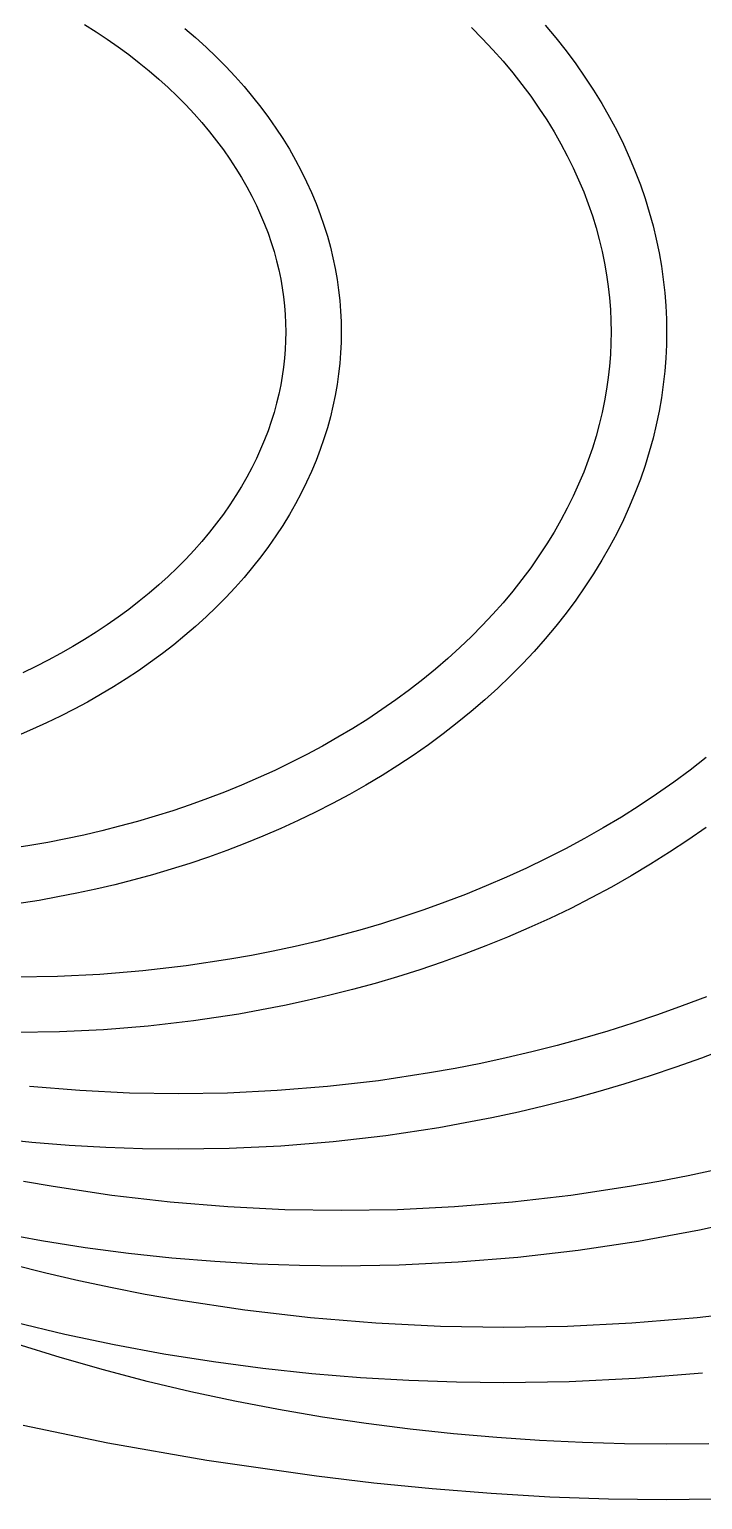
# Model space of a CAD drawing. Extents: x -1 to 583, y 83 to 489.
# Drawn here: x 271 to 363.7, y 83.1 to 285.5 of the extents above; entities that cross this region are included whole.
import ezdxf

# ---------------------------------------------------------------- set-up
doc = ezdxf.new("R2010")
doc.units = 0

msp = doc.modelspace()

# ---------------------------------------------------------------- linework, layer by layer
at = {"layer": 'Default'}
for p, q in [((278.620967, 286.210873), (280.217077, 285.204923)), ((292.451263, 285.663744), (293.933323, 284.387704)), ((331.890423, 285.790823), (333.401133, 284.264593)), ((342.052453, 286.106506), (343.522633, 284.349166)), ((280.217077, 285.204923), (281.758967, 284.181303)), ((281.758967, 284.181303), (283.275737, 283.120823)), ((293.933323, 284.387704), (295.367093, 283.086404)), ((333.401123, 284.264593), (334.869413, 282.697503)), ((343.522633, 284.349166), (344.925363, 282.571426)), ((283.275727, 283.120823), (284.734057, 282.046943)), ((284.734057, 282.046933), (286.165177, 280.937013)), ((295.367093, 283.086404), (296.751333, 281.761204)), ((296.751343, 281.761204), (298.084923, 280.413594)), ((334.869413, 282.697493), (336.254503, 281.134043)), ((344.925363, 282.571426), (346.259963, 280.775196)), ((286.165177, 280.937013), (287.534687, 279.818253)), ((287.534687, 279.818253), (288.874907, 278.664613)), ((298.084923, 280.413594), (299.366893, 279.045044)), ((336.254503, 281.134033), (337.594913, 279.532143)), ((337.594923, 279.532143), (338.852303, 277.938973)), ((346.259953, 280.775196), (347.525893, 278.962456)), ((288.874907, 278.664613), (290.150917, 277.506653)), ((290.150917, 277.506653), (291.395657, 276.315173)), ((299.366893, 279.045044), (300.596333, 277.657044)), ((300.596343, 277.657044), (301.772473, 276.251184)), ((338.852303, 277.938973), (340.062953, 276.310043)), ((347.525883, 278.962456), (348.722763, 277.135186)), ((291.395657, 276.315163), (292.574777, 275.123963)), ((301.772473, 276.251184), (302.894673, 274.828954)), ((340.062953, 276.310043), (341.191363, 274.694573)), ((348.722763, 277.135176), (349.850323, 275.295346)), ((349.850323, 275.295346), (350.908433, 273.444846)), ((292.574787, 275.123963), (293.720747, 273.900893)), ((293.720747, 273.900903), (294.800247, 272.682433)), ((302.894673, 274.828954), (303.962343, 273.391994)), ((303.962353, 273.391994), (304.975103, 271.941794)), ((341.191363, 274.694573), (342.271253, 273.046313)), ((350.908435, 273.444846), (351.897143, 271.585676)), ((294.800247, 272.682443), (295.844887, 271.434003)), ((295.844893, 271.434013), (296.823357, 270.194293)), ((304.975108, 271.941804), (305.932603, 270.479974)), ((342.271256, 273.046313), (343.270943, 271.415573)), ((343.270939, 271.415573), (344.220616, 269.755293)), ((351.897142, 271.585686), (352.816565, 269.719746)), ((296.823358, 270.194293), (297.765443, 268.926723)), ((305.9326, 270.479974), (306.834638, 269.008104)), ((344.220614, 269.755283), (345.092539, 268.116113)), ((352.816562, 269.719746), (353.666982, 267.848866)), ((297.765445, 268.926723), (298.642168, 267.671593)), ((298.642167, 267.671593), (299.481185, 266.390983)), ((306.834633, 269.008104), (307.68113, 267.527734)), ((307.681128, 267.527734), (308.472083, 266.040394)), ((345.09254, 268.116113), (345.913354, 266.450773)), ((353.666982, 267.848866), (354.448822, 265.974966)), ((299.481189, 266.390983), (300.256707, 265.125983)), ((308.472081, 266.040404), (309.207608, 264.547614)), ((345.913357, 266.450773), (346.65975, 264.809343)), ((354.448824, 265.974966), (355.162592, 264.099796)), ((300.256707, 265.125983), (300.993419, 263.838033)), ((300.99342, 263.838033), (301.668777, 262.568433)), ((309.207608, 264.547624), (309.887961, 263.050944)), ((346.659747, 264.809343), (347.354267, 263.145333)), ((347.354263, 263.145343), (347.977917, 261.507463)), ((355.162589, 264.099796), (355.808934, 262.225136)), ((301.668779, 262.568433), (302.30454, 261.278563)), ((302.304544, 261.278563), (302.881829, 260.009043)), ((309.887959, 263.050954), (310.513448, 261.551814)), ((310.513447, 261.551814), (311.084439, 260.051694)), ((347.977918, 261.507463), (348.549333, 259.850653)), ((355.808931, 262.225136), (356.388559, 260.352736)), ((302.881831, 260.009043), (303.418984, 258.722083)), ((311.08444, 260.051694), (311.601527, 258.551964)), ((348.549333, 259.850653), (349.053918, 258.221413)), ((356.388556, 260.352736), (356.902341, 258.484256)), ((303.418984, 258.722083), (303.900681, 257.457023)), ((303.900681, 257.457023), (304.342076, 256.177343)), ((311.601527, 258.551964), (312.065218, 257.054044)), ((349.053918, 258.221413), (349.50632, 256.576903)), ((356.902341, 258.484256), (357.351215, 256.621306)), ((304.342076, 256.177343), (304.731317, 254.920443)), ((312.065218, 257.054044), (312.476246, 255.559254)), ((312.476246, 255.559254), (312.835345, 254.068894)), ((349.50632, 256.576913), (349.895843, 254.960963)), ((357.351215, 256.621306), (357.736222, 254.765416)), ((304.731317, 254.920433), (305.080341, 253.651793)), ((305.080341, 253.651793), (305.380569, 252.406373)), ((312.835345, 254.068904), (313.143334, 252.584214)), ((349.895842, 254.960973), (350.233634, 253.333423)), ((350.233633, 253.333423), (350.512666, 251.734753)), ((357.736222, 254.765406), (358.058435, 252.918126)), ((305.380569, 252.406383), (305.640919, 251.152043)), ((305.640918, 251.152053), (305.855774, 249.920883)), ((313.143333, 252.584224), (313.401115, 251.106394)), ((313.401114, 251.106394), (313.609648, 249.636584)), ((350.512666, 251.734753), (350.740786, 250.128003)), ((358.058435, 252.918126), (358.319095, 251.080886)), ((358.319096, 251.080886), (358.519445, 249.255026)), ((305.855774, 249.920893), (306.031457, 248.683543)), ((313.609648, 249.636584), (313.769922, 248.175914)), ((350.740786, 250.128003), (350.914042, 248.550213)), ((358.519445, 249.255026), (358.660782, 247.441916)), ((306.031457, 248.683543), (306.164835, 247.469113)), ((306.164834, 247.469113), (306.259887, 246.251073)), ((313.769922, 248.175914), (313.883008, 246.725404)), ((350.914042, 248.550213), (351.037542, 246.967733)), ((351.037542, 246.967743), (351.110017, 245.413913)), ((358.660781, 247.441916), (358.744545, 245.642726)), ((306.259886, 246.251073), (306.315653, 245.055383)), ((306.315653, 245.055383), (306.33428, 243.858533)), ((313.883008, 246.725404), (313.950008, 245.286074)), ((313.950008, 245.286064), (313.972021, 243.858844)), ((351.110017, 245.413913), (351.134288, 243.858563)), ((358.744544, 245.642726), (358.772202, 243.858716)), ((306.334252, 243.858543), (306.315625, 242.661663)), ((313.972078, 243.858834), (313.950064, 242.431614)), ((351.134175, 243.858553), (351.109904, 242.303203)), ((358.772146, 243.858716), (358.744488, 242.074676)), ((306.259886, 241.465973), (306.164805, 240.247963)), ((306.315653, 242.661663), (306.259886, 241.465973)), ((313.883008, 240.992274), (313.769922, 239.541764)), ((313.950008, 242.431604), (313.883008, 240.992274)), ((351.110017, 242.303203), (351.037542, 240.749343)), ((358.744544, 242.074686), (358.660781, 240.275516)), ((306.031456, 239.033513), (305.855773, 237.796163)), ((306.164806, 240.247963), (306.031456, 239.033503)), ((313.769922, 239.541774), (313.609648, 238.081074)), ((350.914042, 239.166903), (350.740786, 237.589083)), ((351.037542, 240.749353), (350.914042, 239.166903)), ((358.660781, 240.275526), (358.519444, 238.462386)), ((305.855773, 237.796173), (305.640917, 236.565003)), ((313.609648, 238.081074), (313.401114, 236.611294)), ((350.740786, 237.589083), (350.512666, 235.982363)), ((358.519444, 238.462386), (358.319095, 236.636526)), ((305.380568, 235.310683), (305.08034, 234.065293)), ((305.640918, 236.565013), (305.380568, 235.310673)), ((313.143334, 235.133464), (312.835345, 233.648754)), ((313.401115, 236.611294), (313.143333, 235.133464)), ((350.512666, 235.982363), (350.233633, 234.383663)), ((358.319094, 236.636526), (358.058434, 234.799286)), ((304.731316, 232.796613), (304.342075, 231.539713)), ((305.08034, 234.065293), (304.731316, 232.796623)), ((312.835345, 233.648754), (312.476246, 232.158394)), ((350.233634, 234.383663), (349.895842, 232.756113)), ((357.736221, 232.951996), (357.351214, 231.096136)), ((358.058434, 234.799286), (357.736221, 232.952006)), ((304.342075, 231.539713), (303.90068, 230.260033)), ((312.476246, 232.158394), (312.065218, 230.663604)), ((349.50632, 231.140173), (349.053918, 229.495693)), ((349.895843, 232.756123), (349.50632, 231.140173)), ((357.351214, 231.096136), (356.90234, 229.233156)), ((303.418983, 228.995003), (302.88183, 227.708013)), ((303.90068, 230.260033), (303.418983, 228.995003)), ((311.601527, 229.165684), (311.08444, 227.665954)), ((312.065218, 230.663604), (311.601527, 229.165684)), ((349.053918, 229.495693), (348.549333, 227.866423)), ((356.90234, 229.233166), (356.388555, 227.364686)), ((302.881828, 227.708013), (302.304543, 226.438493)), ((311.084439, 227.665954), (310.513447, 226.165834)), ((348.549333, 227.866423), (347.977918, 226.209613)), ((356.388558, 227.364686), (355.80893, 225.492286)), ((301.668776, 225.148633), (300.993419, 223.879053)), ((302.304539, 226.438493), (301.668778, 225.148623)), ((310.513448, 226.165834), (309.887959, 224.666694)), ((347.977917, 226.209613), (347.354263, 224.571733)), ((355.808933, 225.492286), (355.162588, 223.617656)), ((300.993418, 223.879063), (300.256706, 222.591083)), ((309.207608, 223.170024), (308.472081, 221.677264)), ((309.887961, 224.666704), (309.207608, 223.170024)), ((346.65975, 222.907733), (345.913357, 221.266303)), ((347.354267, 224.571743), (346.659747, 222.907733)), ((355.162591, 223.617656), (354.448823, 221.742486)), ((299.481184, 221.326083), (298.642166, 220.045473)), ((300.256706, 222.591083), (299.481188, 221.326083)), ((308.472083, 221.677274), (307.681128, 220.189934)), ((345.913354, 221.266303), (345.09254, 219.600963)), ((354.448821, 221.742496), (353.666981, 219.868566)), ((297.765442, 218.790343), (296.823357, 217.522773)), ((298.642167, 220.045473), (297.765444, 218.790343)), ((306.834638, 218.709544), (305.9326, 217.237674)), ((307.68113, 220.189944), (306.834633, 218.709544)), ((345.092539, 219.600973), (344.220614, 217.961823)), ((353.666981, 219.868566), (352.816561, 217.997716)), ((296.823356, 217.522773), (295.844892, 216.283053)), ((305.932603, 217.237674), (304.975108, 215.775844)), ((344.220616, 217.961823), (343.270939, 216.301513)), ((352.816564, 217.997716), (351.897141, 216.131746)), ((294.800236, 215.034633), (293.720766, 213.816193)), ((295.844886, 216.283063), (294.800246, 215.034623)), ((304.975103, 215.775854), (303.962353, 214.325684)), ((342.271253, 214.670803), (341.191363, 213.022513)), ((343.270943, 216.301513), (342.271256, 214.670803)), ((351.897142, 216.131756), (350.908434, 214.272586)), ((292.574776, 212.593093), (291.395656, 211.401893)), ((293.720766, 213.816193), (292.574776, 212.593103)), ((302.894673, 212.888694), (301.772473, 211.466494)), ((303.962343, 214.325684), (302.894673, 212.888694)), ((341.191363, 213.022513), (340.062953, 211.407043)), ((350.908432, 214.272586), (349.850322, 212.422116)), ((291.395656, 211.401883), (290.150916, 210.210403)), ((301.772473, 211.466494), (300.596343, 210.060604)), ((340.062953, 211.407043), (338.852303, 209.778113)), ((348.722762, 210.582246), (347.525882, 208.754976)), ((349.850322, 212.422116), (348.722762, 210.582256)), ((288.874906, 209.052473), (287.534686, 207.898803)), ((290.150916, 210.210403), (288.874906, 209.052473)), ((299.366893, 208.672634), (298.084923, 207.304084)), ((300.596333, 210.060604), (299.366893, 208.672634)), ((338.852303, 209.778113), (337.594923, 208.184973)), ((347.525892, 208.754966), (346.259952, 206.942256)), ((286.165176, 206.780053), (284.734056, 205.670163)), ((287.534686, 207.898813), (286.165176, 206.780053)), ((298.084923, 207.304084), (296.751343, 205.956444)), ((336.254503, 206.583053), (334.869413, 205.019593)), ((337.594913, 208.184973), (336.254503, 206.583053)), ((346.259962, 206.942256), (344.925362, 205.146016)), ((283.275736, 204.596243), (281.758966, 203.535763)), ((284.734056, 205.670163), (283.275726, 204.596243)), ((295.367093, 204.631264), (293.933323, 203.329934)), ((296.751333, 205.956444), (295.367093, 204.631264)), ((334.869413, 205.019593), (333.401123, 203.452523)), ((344.925362, 205.146016), (343.522632, 203.368246)), ((280.217046, 202.512173), (278.620966, 201.506193)), ((281.758966, 203.535763), (280.217046, 202.512173)), ((293.933323, 203.329934), (292.451263, 202.053924)), ((333.401133, 203.452533), (331.890423, 201.926273)), ((343.522632, 203.368246), (342.052452, 201.610906)), ((277.001856, 200.537745), (275.333276, 199.591088)), ((278.620966, 201.506188), (277.001856, 200.537743)), ((290.922183, 200.804554), (289.347553, 199.583184)), ((292.451263, 202.053924), (290.922183, 200.804554)), ((330.297803, 200.401823), (328.665203, 198.920243)), ((331.890433, 201.926273), (330.297793, 200.401823)), ((342.052452, 201.610906), (340.515672, 199.875946)), ((273.643756, 198.682331), (271.910316, 197.79892)), ((275.333276, 199.59109), (273.643756, 198.682335)), ((287.728873, 198.391034), (286.067713, 197.229384)), ((289.347553, 199.583174), (287.728873, 198.391044)), ((328.665203, 198.920243), (326.952653, 197.446053)), ((340.515672, 199.875946), (338.913212, 198.165226)), ((271.910326, 197.798921), (270.158006, 196.953581)), ((286.067713, 197.229384), (284.365773, 196.099334)), ((326.952643, 197.446063), (325.202673, 196.016493)), ((337.246212, 196.480726), (335.515912, 194.824226)), ((338.913212, 198.165226), (337.246212, 196.480726)), ((282.624863, 195.002034), (280.846813, 193.938424)), ((284.365773, 196.099344), (282.624863, 195.002034)), ((323.376143, 194.599913), (321.514893, 193.229303)), ((325.202663, 196.016503), (323.376153, 194.599913)), ((335.515902, 194.824226), (333.723712, 193.197586)), ((279.033513, 192.909487), (277.186933, 191.916094)), ((280.846813, 193.938414), (279.033513, 192.909494)), ((321.514893, 193.229303), (319.581193, 191.877293)), ((333.723712, 193.197576), (331.871122, 191.602546)), ((275.309113, 190.959025), (273.402113, 190.039038)), ((277.186933, 191.916098), (275.309113, 190.959027)), ((317.615433, 190.572283), (315.582613, 189.291083)), ((319.581193, 191.877283), (317.615433, 190.572293)), ((331.871122, 191.602536), (329.959802, 190.040836)), ((271.468023, 189.156727), (269.509033, 188.312686)), ((273.402113, 190.039036), (271.468013, 189.156725)), ((315.582613, 189.291073), (313.520473, 188.057653)), ((327.991502, 188.514126), (325.968112, 187.023966)), ((329.959802, 190.040836), (327.991502, 188.514126)), ((311.397253, 186.853043), (309.247403, 185.696643)), ((313.520473, 188.057653), (311.397263, 186.853043)), ((325.968112, 187.023966), (323.891662, 185.571906)), ((307.043403, 184.573433), (304.815433, 183.498643)), ((309.247393, 185.696643), (307.043413, 184.573423)), ((323.891662, 185.571906), (321.764272, 184.159356)), ((364.240083, 185.252853), (362.018173, 183.529603)), ((302.540753, 182.461079), (300.244623, 181.471863)), ((304.815433, 183.498643), (302.540753, 182.461083)), ((319.588142, 182.787716), (317.365562, 181.458196)), ((321.764272, 184.159366), (319.588142, 182.787706)), ((362.018173, 183.529603), (359.753993, 181.862263)), ((297.909833, 180.523086), (295.556073, 179.622403)), ((300.244623, 181.471863), (297.909833, 180.523089)), ((315.098922, 180.172026), (312.790682, 178.930306)), ((317.365562, 181.458196), (315.098922, 180.172026)), ((357.403363, 180.218713), (355.013763, 178.632343)), ((359.753993, 181.862263), (357.403363, 180.218713)), ((293.171893, 178.764961), (290.771113, 177.955153)), ((295.556073, 179.622403), (293.171893, 178.764956)), ((312.790682, 178.930306), (310.443412, 177.733966)), ((355.013763, 178.632343), (352.544233, 177.075893)), ((285.911423, 176.472757), (283.461063, 175.801661)), ((288.348443, 177.190471), (285.911423, 176.472752)), ((290.771113, 177.955152), (288.348433, 177.190471)), ((308.059652, 176.583996), (305.642052, 175.481096)), ((310.443412, 177.733966), (308.059652, 176.583996)), ((352.544233, 177.075893), (350.039093, 175.577463)), ((278.530963, 174.599062), (276.053253, 174.066622)), ((280.998513, 175.176802), (278.530963, 174.599065)), ((283.461063, 175.801665), (280.998513, 175.176797)), ((303.193302, 174.426046), (300.716102, 173.419386)), ((305.642062, 175.481106), (303.193302, 174.426046)), ((347.461233, 174.114903), (344.851023, 172.710903)), ((350.039083, 175.577463), (347.461243, 174.114903)), ((364.207262, 175.65686), (361.715522, 173.91436)), ((271.096193, 173.140685), (266.146613, 172.395562)), ((273.578873, 173.581512), (271.096193, 173.140681)), ((276.053253, 174.066623), (273.578873, 173.581512)), ((298.213142, 172.461614), (295.687202, 171.553113)), ((300.716092, 173.419393), (298.213152, 172.461616)), ((344.851023, 172.710903), (342.176513, 171.347883)), ((359.162652, 172.21931), (356.551282, 170.57333)), ((361.715522, 173.91436), (359.162652, 172.21931)), ((293.141022, 170.694174), (290.577292, 169.884987)), ((295.687202, 171.553117), (293.141022, 170.694174)), ((339.472863, 170.043623), (336.713863, 168.785113)), ((342.176523, 171.347883), (339.472863, 170.043623)), ((356.551282, 170.57334), (353.884172, 168.97791)), ((285.408112, 168.41611), (282.808002, 167.756275)), ((287.998772, 169.125645), (285.408112, 168.416111)), ((290.577292, 169.884991), (287.998772, 169.125644)), ((336.713863, 168.785113), (333.928783, 167.585273)), ((353.884172, 168.97791), (351.164232, 167.43452)), ((274.976942, 166.072651), (272.364752, 165.608819)), ((277.589892, 166.584884), (274.976942, 166.072651)), ((280.201092, 167.145971), (277.589892, 166.584885)), ((282.808002, 167.756275), (280.201092, 167.14597)), ((331.098013, 166.434933), (328.244213, 165.342903)), ((333.928783, 167.585273), (331.098013, 166.434933)), ((351.164232, 167.43453), (348.394362, 165.94445)), ((272.364752, 165.608821), (267.152022, 164.824131)), ((325.354573, 164.303675), (322.444833, 163.322163)), ((328.244213, 165.342903), (325.354573, 164.303673)), ((345.577622, 164.50888), (342.717102, 163.12887)), ((348.394362, 165.94446), (345.577622, 164.50888)), ((319.509443, 162.395654), (316.556693, 161.526072)), ((322.444833, 163.322162), (319.509443, 162.395655)), ((342.717102, 163.12887), (339.816002, 161.80542)), ((310.605613, 159.956221), (307.617333, 159.256564)), ((313.588553, 160.713164), (310.605603, 159.956216)), ((316.556703, 161.526076), (313.588543, 160.713164)), ((336.877502, 160.53934), (333.904832, 159.33135)), ((339.816002, 161.80542), (336.877502, 160.53934)), ((301.620713, 158.024409), (298.614683, 157.490614)), ((304.616753, 158.611744), (301.620713, 158.024412)), ((307.617333, 159.256562), (304.616753, 158.611741)), ((330.901312, 158.18201), (327.870192, 157.09181)), ((333.904832, 159.33135), (330.901312, 158.182)), ((286.662563, 155.900351), (280.755123, 155.418993)), ((292.622523, 156.588553), (286.662583, 155.900355)), ((298.614683, 157.490615), (292.622543, 156.588549)), ((324.814752, 156.061103), (321.738302, 155.09009)), ((327.870192, 157.09181), (324.814742, 156.06111)), ((274.919393, 155.1368), (269.172223, 155.044795)), ((280.755123, 155.418993), (274.919363, 155.136799)), ((318.644052, 154.178857), (315.535292, 153.327421)), ((321.738302, 155.090091), (318.644052, 154.178853)), ((312.415162, 152.535615), (309.286842, 151.803249)), ((315.535292, 153.327419), (312.415162, 152.535617)), ((364.286373, 152.346723), (360.932533, 151.063373)), ((299.883232, 149.958674), (293.627982, 149.01704)), ((303.017872, 150.51527), (299.883232, 149.958672)), ((306.153382, 151.129952), (303.017872, 150.515272)), ((309.286842, 151.803252), (306.153392, 151.129955)), ((357.537483, 149.842343), (354.118763, 148.689183)), ((360.932533, 151.063373), (357.537483, 149.842343)), ((281.248592, 147.796968), (275.163742, 147.502695)), ((287.409642, 148.298928), (281.248602, 147.796968)), ((293.628002, 149.017038), (287.409632, 148.298924)), ((354.118753, 148.689183), (350.670653, 147.600823)), ((275.163762, 147.502694), (269.172192, 147.406824)), ((347.202143, 146.579342), (343.716193, 145.624613)), ((350.670653, 147.600813), (347.202143, 146.579343)), ((336.703893, 143.914061), (333.180433, 143.156859)), ((340.212923, 144.735609), (336.703883, 143.914061)), ((343.716193, 145.624611), (340.212913, 144.735612)), ((363.589422, 143.902889), (360.053092, 142.630999)), ((367.093542, 145.243779), (363.589422, 143.902889)), ((326.133353, 141.84052), (319.098663, 140.78151)), ((329.662763, 142.46725), (326.133323, 141.84052)), ((333.180433, 143.15686), (329.662763, 142.467251)), ((360.053092, 142.630999), (356.488432, 141.428509)), ((277.976563, 139.408609), (271.042283, 139.973617)), ((312.102343, 139.973617), (305.168063, 139.408609)), ((319.098663, 140.781509), (312.102353, 139.97362)), ((352.899212, 140.295639), (349.289282, 139.232539)), ((356.488422, 141.428509), (352.899212, 140.295639)), ((284.826483, 139.077393), (277.976593, 139.408609)), ((291.572293, 138.969387), (284.826513, 139.077393)), ((298.318113, 139.077393), (291.572333, 138.969387)), ((305.168033, 139.408609), (298.318143, 139.077393)), ((345.662362, 138.239195), (342.022232, 137.315426)), ((349.289282, 139.232536), (345.662362, 138.239199)), ((334.716842, 135.675486), (331.058732, 134.95836)), ((338.372512, 136.46099), (334.716832, 135.675482)), ((342.022232, 137.315422), (338.372512, 136.460995)), ((327.401652, 134.308969), (320.103842, 133.210419)), ((331.058742, 134.958359), (327.401652, 134.308966)), ((271.379402, 132.268822), (266.222672, 132.812099)), ((276.500372, 131.852855), (271.379372, 132.268822)), ((281.577672, 131.560642), (276.500362, 131.852855)), ((305.661262, 131.787013), (298.562282, 131.44369)), ((312.849082, 132.372624), (305.661222, 131.787013)), ((320.103822, 133.210423), (312.849052, 132.372619)), ((286.603862, 131.388318), (281.577662, 131.560643)), ((291.572092, 131.331817), (286.603852, 131.388318)), ((298.562252, 131.44369), (291.572062, 131.331817)), ((361.743603, 127.70255), (357.704303, 126.910663)), ((365.789993, 128.572103), (361.743603, 127.702549)), ((274.292743, 126.191), (270.239953, 126.910666)), ((282.369953, 124.975046), (274.292713, 126.190996)), ((353.651523, 126.190996), (345.574303, 124.975046)), ((357.704303, 126.910666), (353.651483, 126.191)), ((290.402613, 124.047466), (282.369923, 124.975045)), ((298.363723, 123.398805), (290.402583, 124.047464)), ((337.541653, 124.047464), (329.580513, 123.398805)), ((345.574313, 124.975045), (337.541623, 124.047466)), ((306.227683, 123.018544), (298.363683, 123.39881)), ((313.972083, 122.894564), (306.227683, 123.018544)), ((321.716483, 123.018544), (313.972083, 122.894564)), ((329.580483, 123.39881), (321.716453, 123.018544)), ((272.696262, 118.714692), (266.677822, 119.816402)), ((363.280402, 120.220964), (359.099702, 119.401391)), ((367.458302, 121.118711), (363.280402, 120.220963)), ((278.704922, 117.771872), (272.696222, 118.714691)), ((284.692822, 116.984981), (278.704922, 117.771872)), ((346.579822, 117.40377), (338.288652, 116.446275)), ((354.920152, 118.659265), (346.579812, 117.403775)), ((359.099712, 119.401395), (354.920172, 118.659264)), ((273.317273, 114.295313), (268.773243, 115.448413)), ((290.649422, 116.350632), (284.692842, 116.984982)), ((296.564742, 115.864982), (290.649452, 116.35063)), ((302.429352, 115.523861), (296.564752, 115.864983)), ((308.234552, 115.322722), (302.429382, 115.523862)), ((321.960832, 115.384641), (313.972032, 115.256794)), ((330.073932, 115.777014), (321.960812, 115.384641)), ((338.288612, 116.446271), (330.073922, 115.77701)), ((277.867763, 113.229893), (273.317273, 114.295313)), ((313.972082, 115.256795), (308.234532, 115.322722)), ((282.437043, 112.247993), (277.867763, 113.2299)), ((286.997973, 111.35383), (282.437043, 112.247994)), ((291.574153, 110.541224), (286.997983, 111.353826)), ((300.693983, 109.168326), (291.574173, 110.541226)), ((275.906302, 105.841953), (269.100432, 107.473643)), ((309.763073, 108.121086), (300.694013, 109.168326)), ((318.751113, 107.388716), (309.763103, 108.121082)), ((327.629203, 106.959432), (318.751063, 107.38872)), ((353.993473, 107.38872), (345.115303, 106.959432)), ((362.981403, 108.121082), (353.993423, 107.388716)), ((372.050423, 109.168326), (362.981363, 108.121086)), ((282.728932, 104.396973), (275.906302, 105.841953)), ((336.372263, 106.81945), (327.629253, 106.959432)), ((345.115253, 106.959432), (336.372273, 106.81945)), ((275.267431, 102.652577), (269.338931, 104.488237)), ((289.554502, 103.136573), (282.728902, 104.396973)), ((281.239231, 100.951967), (275.267471, 102.652577)), ((296.369702, 102.057943), (289.554492, 103.136563)), ((303.161692, 101.157763), (296.369652, 102.057938)), ((287.242671, 99.387357), (281.239281, 100.951967)), ((293.261181, 97.959907), (287.242631, 99.387357)), ((309.918352, 100.432168), (303.161642, 101.157761)), ((316.628242, 99.876701), (309.918382, 100.43217)), ((323.280382, 99.486585), (316.628242, 99.8767)), ((329.864742, 99.256602), (323.280392, 99.486585)), ((336.371892, 99.181221), (329.864732, 99.256602)), ((345.359232, 99.325041), (336.371872, 99.181221)), ((354.486472, 99.766437), (345.359182, 99.325042)), ((363.727982, 100.519402), (354.486452, 99.766434)), ((299.309331, 96.663717), (293.261141, 97.959907)), ((305.342641, 95.505367), (299.309301, 96.663717)), ((311.399101, 94.474637), (305.342641, 95.505367)), ((270.188149, 93.369197), (281.830949, 90.921147)), ((317.414841, 93.579177), (311.399081, 94.474639)), ((323.447681, 92.807329), (317.414821, 93.579178)), ((329.415521, 92.166258), (323.447711, 92.807325)), ((335.394911, 91.644575), (329.415471, 92.166262)), ((341.287071, 91.247432), (335.394871, 91.644575)), ((347.185871, 90.96521), (341.287061, 91.247432)), ((281.830949, 90.921147), (295.488249, 88.515177)), ((352.977661, 90.799743), (347.185841, 90.96521)), ((358.771541, 90.744625), (352.977611, 90.799743)), ((364.565511, 90.799743), (358.771581, 90.744625)), ((295.488349, 88.515177), (310.566049, 86.358017)), ((310.566099, 86.358011), (318.456349, 85.431617)), ((318.456389, 85.431614), (326.488399, 84.635071)), ((326.488449, 84.635074), (334.596489, 83.987544)), ((334.596449, 83.987543), (342.718149, 83.506524)), ((342.718139, 83.506524), (350.794849, 83.207764)), ((350.794889, 83.207764), (358.771839, 83.105317)), ((358.771819, 83.105317), (368.757789, 83.265139))]:
    msp.add_line(p, q, dxfattribs=at)

doc.saveas('drawing.dxf')
